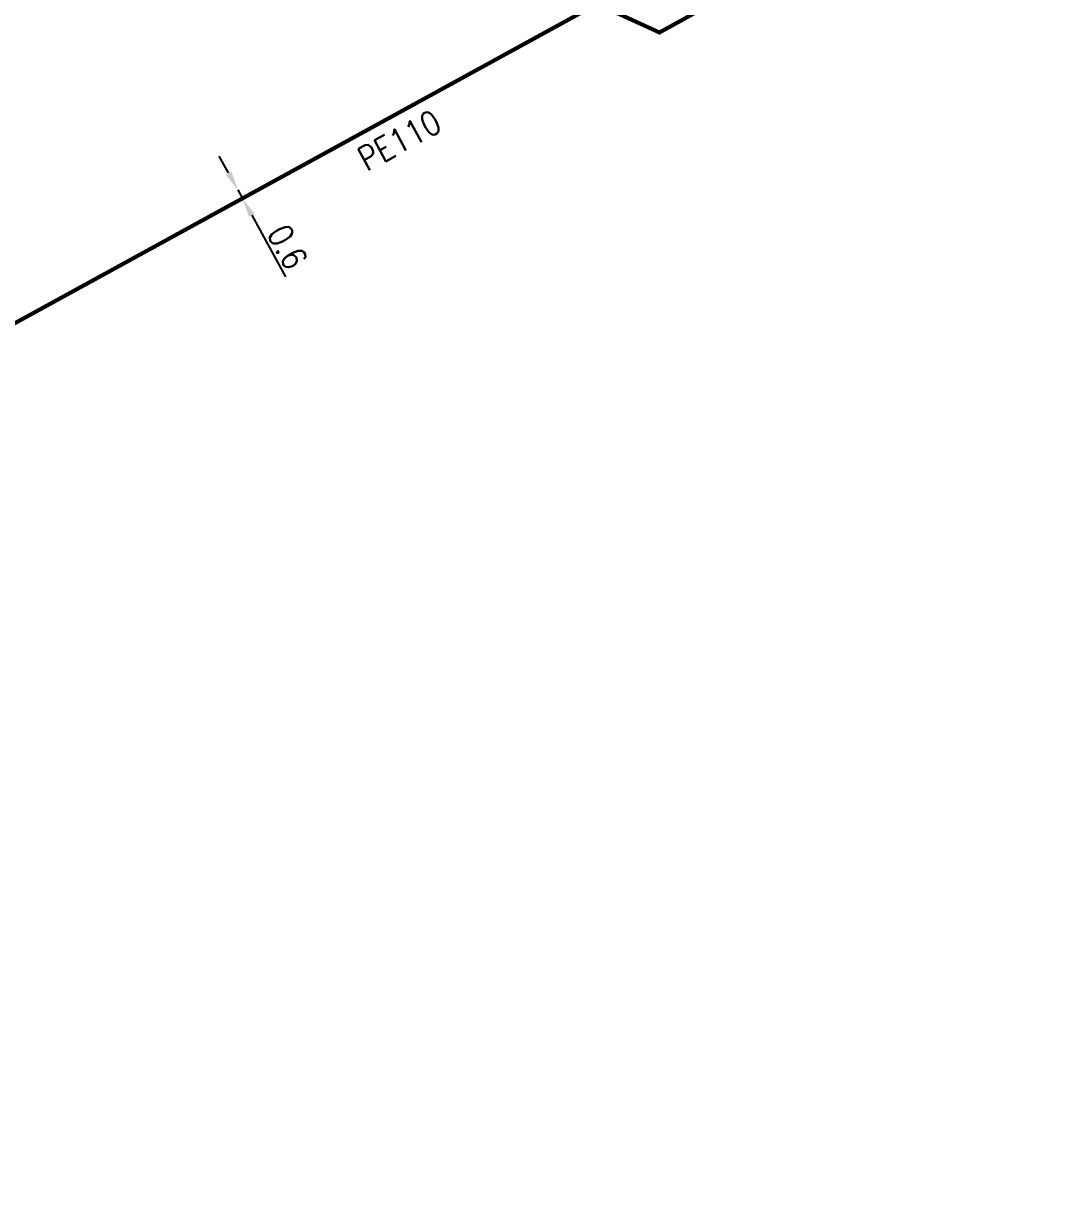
# Model space of a CAD drawing. Header units: millimetres. Extents: x 149996 to 151004, y 126998 to 128018.
# Drawn here: x 150441.3 to 150504.7, y 127601.9 to 127674.7 of the extents above; entities that cross this region are included whole.
import ezdxf

# ---------------------------------------------------------------- set-up
doc = ezdxf.new("R2010")
doc.units = ezdxf.units.MM
doc.header["$PDMODE"] = 34
doc.linetypes.add('L_25_PE', pattern=[2000, 1000, 1000])
doc.layers.get('DEFPOINTS').update_dxf_attribs({"linetype": 'CONTINUOUS'})
doc.layers.add('L_150', color=1, linetype='CONTINUOUS')
doc.styles.get("Standard").update_dxf_attribs({"font": 'romans.shx', "width": 0.85})
doc.dimstyles.get("Standard").update_dxf_attribs({"dimtxt": 1.5, "dimasz": 1.2, "dimexe": 0.625, "dimexo": 0.625, "dimgap": 0.25, "dimtad": 1, "dimdec": 1, "dimzin": 0, "dimdsep": 46, "dimtxsty": 'Standard', "dimcen": -0.5, "dimadec": 0, "dimazin": 0, "dimtfac": 1, "dimtdec": 1, "dimtmove": 0, "dimatfit": 3, "dimfxl": 0, "dimtolj": 1, "dimtzin": 0, "dimarcsym": 0})

# ---------------------------------------------------------------- blocks, each defined once
blk = doc.blocks.new('*D1076')
at = {"layer": 'DEFPOINTS', "color": 0, "linetype": 'Continuous', "transparency": 16777216}
for p in [(150454.626, 127664.349), (150454.626, 127664.349), (150454.915, 127663.822)]:
    blk.add_point(p, dxfattribs=at)
at = {"layer": 'L_150', "color": 0, "linetype": 'Continuous', "lineweight": -2, "transparency": 16777216}
for p, q in [((150454.05, 127665.401), (150453.473, 127666.453)), ((150454.626, 127664.349), (150454.915, 127663.822)), ((150455.491, 127662.77), (150457.592, 127658.936))]:
    blk.add_line(p, q, dxfattribs=at)
at = {"layer": 'L_150', "color": 0, "linetype": 'Continuous', "transparency": 16777216}
for points in [[(150454.225, 127665.497), (150453.874, 127665.305), (150454.626, 127664.349)], [(150455.667, 127662.866), (150455.316, 127662.674), (150454.915, 127663.822)]]:
    blk.add_solid(points, dxfattribs=at)
at = {"layer": 'L_150', "color": 0, "linetype": 'Continuous', "transparency": 16777216, "insert": (150457.707, 127660.808), "char_height": 1.5, "attachment_point": 5, "rotation": 298.7208}
blk.add_mtext('\\A1;0.6', dxfattribs=at)

msp = doc.modelspace()

# ---------------------------------------------------------------- linework, layer by layer
at = {"layer": 'L_150', "linetype": 'L_25_PE', "flags": 128}
msp.add_lwpolyline([(150423.427, 127589.638, 0.25, 0.25, 0), (150422.72, 127599.503, 0.25, 0.25, 0), (150422.15, 127605.627, 0.25, 0.25, 0), (150421.125, 127619.685, 0.25, 0.25, 0), (150420.186, 127632.336, 0.25, 0.25, 0), (150420.186, 127632.336, 0.25, 0.25, 0), (150420.219, 127635.925, 0.25, 0.25, -0.146953), (150422.856, 127644.878, 0.25, 0.25, -0.106645), (150426.601, 127648.161, 0.25, 0.25, 0), (150438.521, 127654.839, 0.25, 0.25, 0), (150454.915, 127663.822, 0.25, 0.25, 0), (150476.97, 127675.908, 0.25, 0.25, 0), (150480.847, 127674.136, 0.25, 0.25, 0), (150483.016, 127675.332, 0.25, 0.25, 0), (150490.732, 127679.593, 0.25, 0.25, 0), (150510.645, 127690.44, 0.25, 0.25, 0), (150511.69, 127689.568, 0.25, 0.25, 0), (150512.487, 127690.003, 0.25, 0.25, 0), (150513.483, 127690.527, 0.25, 0.25, 0), (150513.292, 127691.876, 0.25, 0.25, 0), (150517.974, 127694.456, 0.25, 0.25, 0), (150538.962, 127705.835, 0.25, 0.25, 0), (150545.519, 127709.398, 0.25, 0.25, 0), (150546.371, 127708.774, 0.25, 0.25, 0), (150547.461, 127709.37, 0.25, 0.25, 0), (150548.681, 127710.029, 0.25, 0.25, 0), (150548.608, 127711.077, 0.25, 0.25, 0), (150553.849, 127713.926, 0.25, 0.25, 0), (150554.634, 127716.497, 0.25, 0.25, 0), (150555.36, 127718.984, 0.25, 0.25, 0), (150556.618, 127719.766, 0.25, 0.25, -0.205739), (150568.558, 127721.015, 0.25, 0.25, -0.120064), (150574.73, 127717.311, 0.25, 0.25, -0.16577), (150577.507, 127707.331, 0.25, 0.25, 0), (150576.176, 127689.174, 0.25, 0.25, 0), (150576.176, 127689.174, 0, 0, 0)], format="xyseb", dxfattribs=at)

# ---------------------------------------------------------------- texts
at = {"layer": 'L_150', "linetype": 'Continuous', "width": 0.85}
msp.add_text('PE110', height=1.5, rotation=28.52472, dxfattribs=at).set_placement((150462.635, 127665.472))

# ---------------------------------------------------------------- dimensions: what is measured, and where the dimension line sits
at = {"layer": 'L_150', "linetype": 'Continuous'}
dim = msp.add_linear_dim(base=(150454.626, 127664.349), p1=(150454.915, 127663.822), p2=(150454.626, 127664.349), angle=298.7208, dimstyle='Standard', dxfattribs=at)
dim.commit()
dim.dimension.update_dxf_attribs({"geometry": '*D1076', "text_midpoint": (150456.83, 127660.327), "dimtype": 160})

doc.saveas('drawing.dxf')
